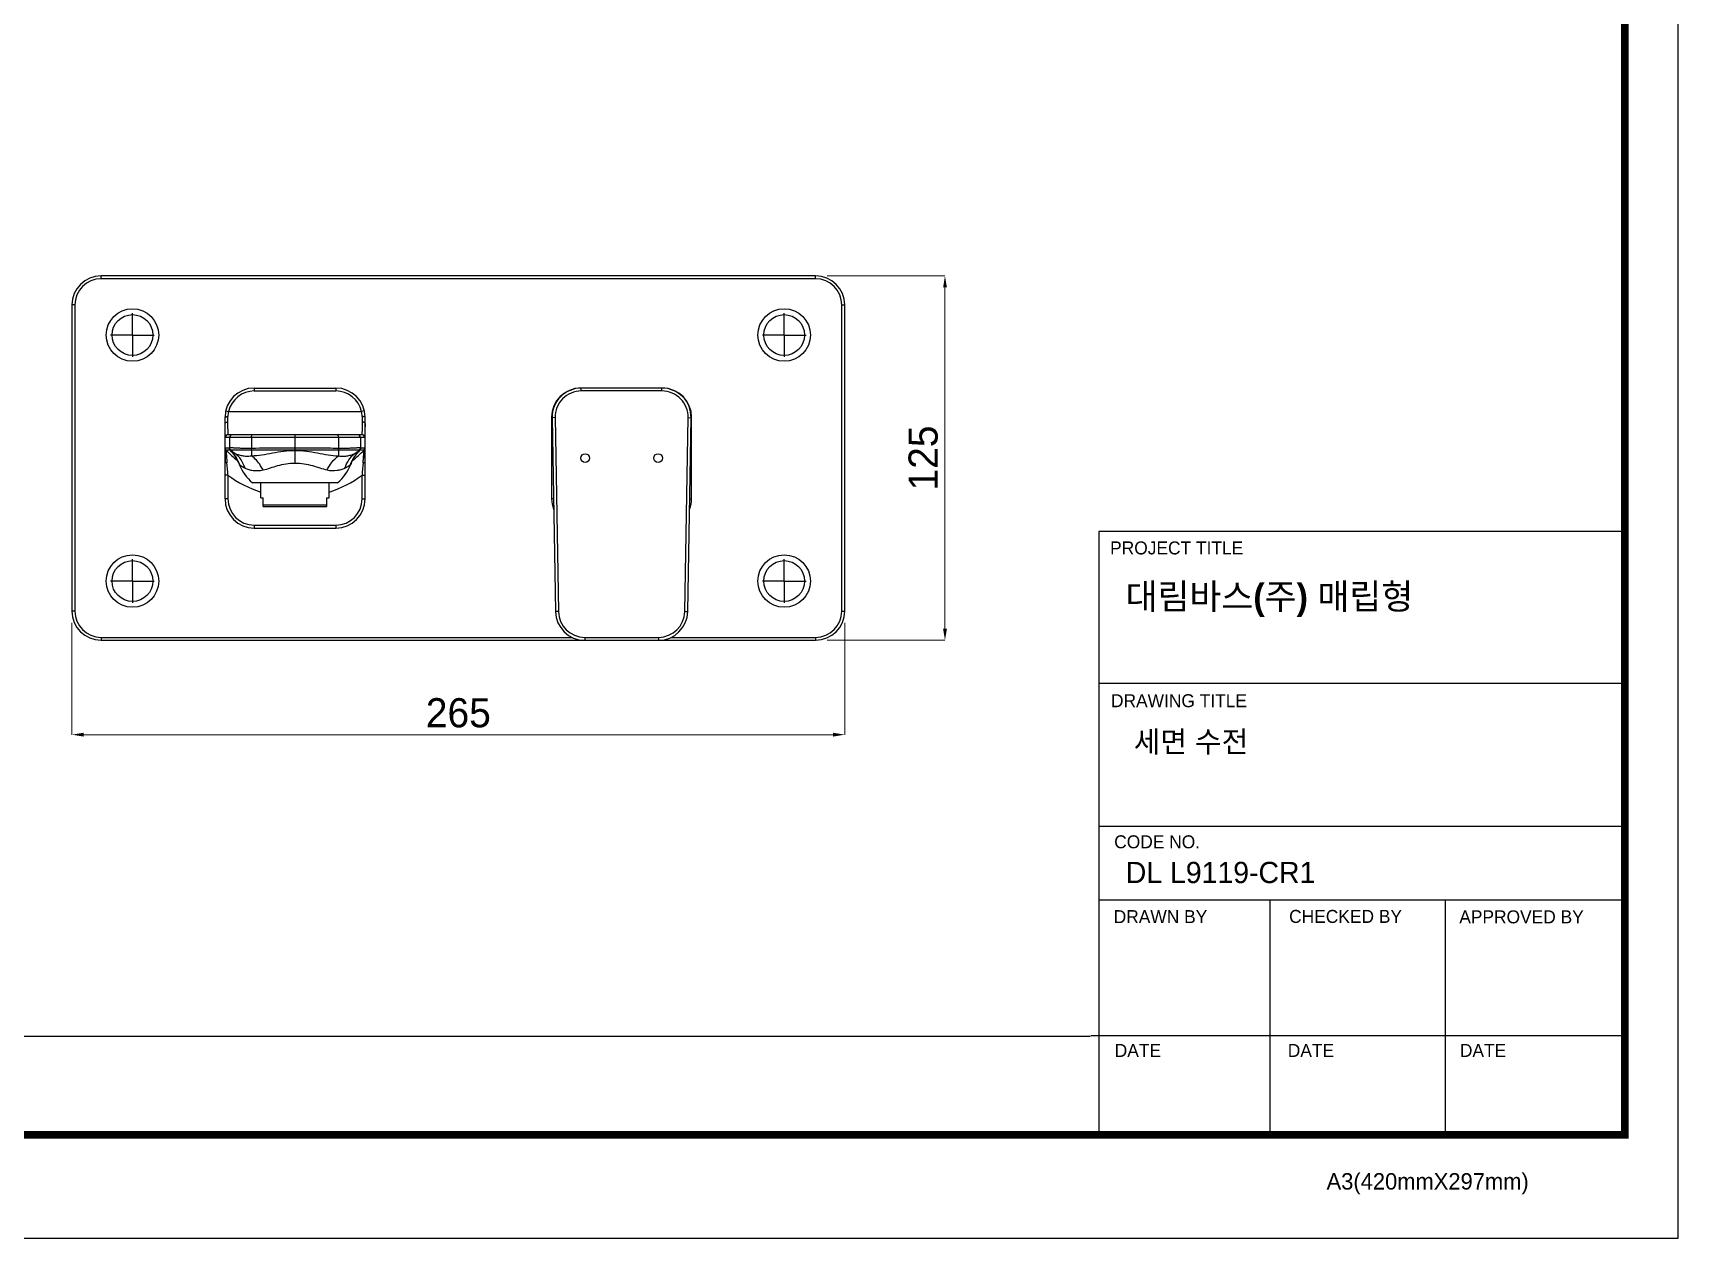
# Model space of a CAD drawing. Extents: x 0 to 1128, y 0 to 827.
# Drawn here: x 564 to 1128, y 0 to 413 of the extents above; entities that cross this region are included whole.
import ezdxf

# ---------------------------------------------------------------- set-up
doc = ezdxf.new("R2010")
doc.units = 0
doc.header["$LTSCALE"] = 10
doc.header["$MEASUREMENT"] = 0
doc.header["$PDMODE"] = 3
doc.header["$PDSIZE"] = -10
doc.linetypes.add('CENTER2', pattern=[28.575, 19.05, -3.175, 3.175, -3.175])
doc.layers.get('0').update_dxf_attribs({"linetype": 'CONTINUOUS'})
doc.layers.get('DEFPOINTS').update_dxf_attribs({"linetype": 'CONTINUOUS'})
doc.layers.add('DEF_LAYER_ASSEM_MEMBER', color=7, linetype='CONTINUOUS')
doc.layers.add('중심선', color=1, linetype='CENTER2')
doc.styles.add('Daelim Dimension', font='')
doc.styles.get('Daelim Dimension').set_extended_font_data('나눔고딕')
doc.dimstyles.new('DEFAULT', dxfattribs={"dimscale": 2, "dimtxt": 2, "dimasz": 2, "dimexe": 0, "dimexo": 2, "dimgap": 1, "dimtad": 1, "dimdec": 0, "dimzin": 9, "dimdsep": 46, "dimtxsty": 'Daelim Dimension', "dimcen": 0.5, "dimclrd": 5, "dimclre": 5, "dimclrt": 256, "dimadec": 1, "dimazin": 0, "dimtfac": 1, "dimtdec": 0, "dimtix": 1, "dimtmove": 0, "dimatfit": 3, "dimfxl": 1, "dimtolj": 1, "dimtzin": 1, "dimlwd": 9, "dimlwe": 9, "dimarcsym": 0})

# ---------------------------------------------------------------- blocks, each defined once
blk = doc.blocks.new('*D0')
at = {"color": 5, "lineweight": 9, "ltscale": 0.5, "transparency": 16777216}
for p, q in [((577.59, 211.07), (577.59, 172.68)), ((842.59, 211.07), (842.59, 172.68)), ((581.59, 172.68), (838.59, 172.68))]:
    blk.add_line(p, q, dxfattribs=at)
at = {"color": 5, "ltscale": 0.5, "transparency": 16777216}
for points in [[(581.59, 173.35), (581.59, 172.02), (577.59, 172.68)], [(838.59, 173.35), (838.59, 172.02), (842.59, 172.68)]]:
    blk.add_solid(points, dxfattribs=at)
at = {"layer": 'DEFPOINTS', "color": 0, "ltscale": 0.5, "transparency": 16777216}
for p in [(577.59, 215.07), (842.59, 215.07), (842.59, 172.68)]:
    blk.add_point(p, dxfattribs=at)
at = {"color": 7, "ltscale": 0.5, "transparency": 16777216, "insert": (710.09, 180.13), "char_height": 10, "attachment_point": 5, "style": 'Daelim Dimension'}
blk.add_mtext('\\A1;265', dxfattribs=at)
blk = doc.blocks.new('*D1')
at = {"color": 5, "lineweight": 9, "ltscale": 0.5, "transparency": 16777216}
for p, q in [((836.59, 330.07), (876.99, 330.07)), ((876.99, 209.07), (876.99, 326.07)), ((836.59, 205.07), (876.99, 205.07))]:
    blk.add_line(p, q, dxfattribs=at)
at = {"color": 5, "ltscale": 0.5, "transparency": 16777216}
for points in [[(876.33, 326.07), (877.66, 326.07), (876.99, 330.07)], [(876.33, 209.07), (877.66, 209.07), (876.99, 205.07)]]:
    blk.add_solid(points, dxfattribs=at)
at = {"layer": 'DEFPOINTS', "color": 0, "ltscale": 0.5, "transparency": 16777216}
for p in [(832.59, 330.07), (876.99, 330.07), (832.59, 205.07)]:
    blk.add_point(p, dxfattribs=at)
at = {"color": 7, "ltscale": 0.5, "transparency": 16777216, "insert": (869.55, 267.57), "char_height": 10, "attachment_point": 5, "rotation": 90, "style": 'Daelim Dimension'}
blk.add_mtext('\\A1;125', dxfattribs=at)

msp = doc.modelspace()

# ---------------------------------------------------------------- linework, layer by layer
at = {"color": 5, "ltscale": 40}
for p, q in [((1110.15, 242.36), (929.8, 242.36)), ((1110.15, 190.24), (929.8, 190.24)), ((1110.15, 190.24), (929.8, 190.24)), ((1110.15, 141.2), (929.8, 141.2)), ((1110.15, 141.2), (929.8, 141.2)), ((1110.15, 115.91), (929.8, 115.91)), ((1110.15, 115.91), (929.8, 115.91)), ((988.38, 115.91), (988.38, 35.4)), ((1048.5, 115.91), (1048.5, 35.4)), ((1110.15, 69.4), (926.95, 69.4)), ((1110.15, 69.4), (931.21, 69.4)), ((1110.15, 35.4), (955.59, 35.4))]:
    msp.add_line(p, q, dxfattribs=at)
at = {"color": 5, "ltscale": 0.5}
msp.add_line((929.8, 242.36), (929.8, 34.31), dxfattribs=at)
at = {"color": 5}
msp.add_line((18.14, 69.28), (926.74, 69.28), dxfattribs=at)
at = {"ltscale": 0.5}
msp.add_lwpolyline([(0, 0), (1128.4, 0), (1128.4, 826.8), (0, 826.8)], close=True, dxfattribs=at)
at = {"color": 5, "linetype": 'ByBlock', "lineweight": 200, "const_width": 2.6}
msp.add_lwpolyline([(18.14, 35.4), (1110.14, 35.4), (1110.14, 807.6), (18.14, 807.6)], close=True, dxfattribs=at)
at = {"layer": 'DEF_LAYER_ASSEM_MEMBER', "color": 9, "linetype": 'Continuous'}
for p, q in [((587.59, 329.07), (587.59, 330.07)), ((832.59, 329.07), (587.59, 329.07)), ((832.59, 329.07), (832.59, 330.07)), ((578.59, 320.07), (577.59, 320.07)), ((578.59, 320.07), (578.59, 215.07)), ((841.59, 320.07), (842.59, 320.07)), ((841.59, 215.07), (841.59, 320.07)), ((640.09, 291.57), (640.09, 290.57)), ((640.09, 290.57), (668.09, 290.57)), ((668.09, 291.57), (668.09, 290.57)), ((752.09, 291.56), (752.09, 291.57)), ((752.27, 290.57), (752.27, 291.57)), ((779.92, 290.57), (752.27, 290.57)), ((779.92, 290.57), (779.92, 291.57)), ((780.09, 291.56), (780.09, 291.57)), ((630.34, 283.8), (631.32, 283.57)), ((631.32, 283.57), (676.87, 283.57)), ((677.84, 283.8), (676.87, 283.57)), ((631.09, 279.92), (631.09, 281.8)), ((677.09, 281.8), (677.09, 279.92)), ((742.29, 281.57), (742.09, 281.57)), ((743.27, 281.42), (742.27, 281.4)), ((743.27, 281.42), (744.43, 214.92)), ((787.75, 214.92), (788.91, 281.42)), ((788.91, 281.42), (789.91, 281.4)), ((789.9, 281.57), (790.09, 281.57)), ((678.02, 274.57), (630.16, 274.57)), ((631.66, 274.57), (631.66, 271.06)), ((639.17, 270.87), (639.11, 270.87)), ((639.17, 274.57), (639.17, 270.87)), ((654.09, 265.82), (654.09, 275.57)), ((669.01, 274.57), (669.01, 270.87)), ((669.07, 270.87), (669.01, 270.87)), ((676.53, 274.57), (676.53, 271.06)), ((678.04, 270.97), (676.62, 270.97)), ((632.04, 270.27), (631.84, 270.28)), ((635.06, 265.29), (635.05, 265.3)), ((673.13, 265.3), (673.13, 265.3)), ((631.09, 261.68), (630.09, 261.68)), ((631.09, 261.68), (631.09, 253.57)), ((677.09, 253.57), (677.09, 261.68)), ((677.09, 261.68), (678.09, 261.68)), ((631.09, 253.57), (630.09, 253.57)), ((677.09, 253.57), (678.09, 253.57)), ((640.09, 244.57), (640.09, 243.57)), ((640.09, 244.57), (668.09, 244.57)), ((668.09, 244.57), (668.09, 243.57)), ((578.59, 215.07), (577.59, 215.07)), ((744.43, 214.92), (743.43, 214.9)), ((787.75, 214.92), (788.75, 214.9)), ((841.59, 215.07), (842.59, 215.07)), ((587.59, 206.07), (587.59, 205.07)), ((587.59, 206.07), (749.09, 206.07)), ((753.43, 206.07), (778.76, 206.07)), ((753.43, 206.07), (753.43, 205.07)), ((778.76, 206.07), (778.76, 205.07)), ((783.1, 206.07), (832.59, 206.07)), ((832.59, 206.07), (832.59, 205.07))]:
    msp.add_line(p, q, dxfattribs=at)
at = {"layer": 'DEF_LAYER_ASSEM_MEMBER', "color": 7, "linetype": 'Continuous'}
for p, q in [((832.59, 330.07), (587.59, 330.07)), ((577.59, 320.07), (577.59, 215.07)), ((842.59, 215.07), (842.59, 320.07)), ((640.09, 291.57), (668.09, 291.57)), ((780.09, 291.57), (752.09, 291.57)), ((630.09, 253.57), (630.09, 281.57)), ((678.09, 253.57), (678.09, 281.57)), ((742.09, 281.57), (742.09, 253.57)), ((742.27, 281.4), (743.43, 214.9)), ((788.75, 214.9), (789.91, 281.4)), ((790.09, 253.57), (790.09, 281.57)), ((677.02, 275.57), (631.16, 275.57)), ((675.53, 269.37), (675.55, 269.4)), ((675.55, 269.4), (675.58, 269.43)), ((675.56, 269.41), (675.58, 269.43)), ((675.58, 269.43), (675.6, 269.45)), ((668.69, 259.07), (639.49, 259.07)), ((642.34, 253.97), (642.34, 259.07)), ((642.34, 253.97), (643.14, 253.97)), ((643.14, 250.97), (643.14, 253.97)), ((665.04, 250.97), (665.04, 253.97)), ((665.04, 253.97), (665.84, 253.97)), ((665.84, 253.97), (665.84, 259.07)), ((643.14, 251.47), (665.04, 251.47)), ((643.14, 250.97), (665.04, 250.97)), ((742.76, 253.57), (742.09, 253.57)), ((789.43, 253.57), (790.09, 253.57)), ((640.09, 243.57), (668.09, 243.57)), ((587.59, 205.07), (832.59, 205.07))]:
    msp.add_line(p, q, dxfattribs=at)
for points in [[(632.62, 269.41), (632.6, 269.44), (632.61, 269.43), (632.69, 269.34), (632.86, 269.13)], [(632.86, 269.13), (633.14, 268.78), (633.48, 268.3), (633.85, 267.74), (634.22, 267.1), (634.57, 266.42), (634.9, 265.69), (635.06, 265.29)], [(673.13, 265.3), (673.28, 265.69), (673.44, 266.05), (673.6, 266.4), (673.77, 266.73), (673.94, 267.06), (674.12, 267.38), (674.3, 267.68), (674.49, 267.97), (674.67, 268.25), (674.84, 268.5), (675.01, 268.72)], [(675.01, 268.72), (675.15, 268.91), (675.26, 269.06), (675.37, 269.18), (675.47, 269.31), (675.56, 269.41)]]:
    msp.add_lwpolyline(points, dxfattribs=at)
for centre, radius in [((598.34, 309.77), 9), ((821.84, 309.77), 9), ((753.59, 267.57), 1.5), ((778.59, 267.57), 1.5), ((598.34, 225.37), 9), ((821.84, 225.37), 9)]:
    msp.add_circle(centre, radius, dxfattribs=at)
at = {"layer": 'DEF_LAYER_ASSEM_MEMBER', "color": 9, "linetype": 'Continuous'}
for centre in [(598.34, 309.77), (821.84, 309.77), (598.34, 225.37), (821.84, 225.37)]:
    msp.add_circle(centre, 7, dxfattribs=at)
at = {"layer": 'DEF_LAYER_ASSEM_MEMBER', "color": 7, "linetype": 'Continuous'}
for centre, radius, start, end in [((587.59, 320.07), 10, 90, 180), ((832.59, 320.07), 10, 0, 90), ((640.09, 281.57), 10, 90, 180), ((668.09, 281.57), 10, 0, 90), ((752.09, 281.57), 10, 90, 180), ((752.27, 281.57), 10, 90, 181), ((779.92, 281.57), 10, 359, 90), ((780.09, 281.57), 10, 0, 90), ((649.04, 270.57), 14.95, 200.6827, 230.2891), ((659.14, 270.57), 14.95, 309.7109, 339.3392), ((640.09, 253.57), 10, 180, 270), ((668.09, 253.57), 10, 270, 0), ((752.09, 253.57), 10, 180, 201.1166), ((780.09, 253.57), 10, 338.8834, 0), ((587.59, 215.07), 10, 180, 270), ((753.43, 215.07), 10, 181, 270), ((778.76, 215.07), 10, 270, 359), ((832.59, 215.07), 10, 270, 0)]:
    msp.add_arc(centre, radius, start, end, dxfattribs=at)
at = {"layer": 'DEF_LAYER_ASSEM_MEMBER', "color": 9, "linetype": 'Continuous'}
for centre, radius, start, end in [((587.59, 320.07), 9, 90, 180), ((832.59, 320.07), 9, 0, 90), ((640.09, 281.57), 9, 90, 167.1604), ((668.09, 281.57), 9, 12.8396, 90), ((752.27, 281.57), 9, 90, 181), ((779.92, 281.57), 9, 359, 90), ((638.24, 281.79), 7.15, 165.5858, 179.9857), ((669.92, 281.79), 7.17, 0.0348, 14.3938), ((631.16, 274.57), 1, 90.0012, 180.0047), ((632.66, 274.57), 1, 90.0011, 180.0011), ((632.66, 271.06), 1, 179.999, 231.9859), ((675.53, 274.57), 1, 359.9989, 89.9988), ((675.53, 271.06), 1, 308.017, 0.0017), ((677.02, 274.57), 1, 359.9989, 89.9989), ((653.88, 292.41), 32.25, 223.3232, 232.9379), ((162.11, 226.33), 470.32, 4.3111, 4.8279), ((653.85, 291), 30.22, 223.2644, 223.8458), ((654.01, 298.37), 35.67, 231.991, 234.879), ((621.93, 260.34), 14.02, 40.3134, 43.8436), ((621.92, 260.33), 14.04, 36.4399, 40.3147), ((636.17, 275.09), 6.47, 239.2531, 245.5215), ((621.95, 260.35), 14.01, 35.7721, 36.4386), ((621.93, 260.34), 14.03, 28.5478, 35.7688), ((621.95, 260.35), 14, 28.1314, 28.5439), ((621.92, 260.34), 14.04, 20.681, 28.1292), ((639.24, 265.12), 5.16, 90.1286, 90.7343), ((668.95, 265.11), 5.17, 89.2662, 89.8709), ((686.21, 260.37), 13.98, 151.7157, 159.3405), ((654.3, 292.41), 32.25, 307.0862, 316.6769), ((686.18, 260.38), 13.95, 151.5331, 151.7133), ((686.21, 260.37), 13.98, 144.0862, 151.5289), ((654.18, 298.37), 35.67, 304.9775, 308.0088), ((671.97, 275.01), 6.44, 294.3388, 301.3837), ((686.19, 260.38), 13.95, 143.6524, 144.0826), ((686.22, 260.36), 13.99, 139.5444, 143.6508), ((658.77, 285.17), 23.03, 316.3843, 316.5004), ((686.2, 260.37), 13.97, 136.1447, 139.5457), ((654.34, 291), 30.23, 316.1394, 316.7356), ((1140.22, 226.8), 464.44, 175.1688, 175.6922), ((653.98, 292.5), 38.39, 233.3985, 252.3436), ((654.2, 292.5), 38.39, 287.6524, 306.6015), ((640.09, 253.57), 9, 180, 270), ((668.09, 253.57), 9, 270, 0), ((587.59, 215.07), 9, 180, 270), ((753.43, 215.07), 9, 181, 270), ((778.76, 215.07), 9, 270, 359), ((832.59, 215.07), 9, 270, 0)]:
    msp.add_arc(centre, radius, start, end, dxfattribs=at)
for points, start_tangent, end_tangent in [([(630.09, 281.57), (630.17, 281.66), (630.39, 281.73), (630.71, 281.78), (631.09, 281.8)], (0, 1), (1, -0.000003)), ([(630.09, 279.46), (630.39, 279.78), (630.71, 279.88), (631.09, 279.92)], (0.005647, 0.999984), (1, 0.000671)), ([(630.16, 274.57), (630.16, 274.59), (630.15, 274.66), (630.15, 274.76), (630.14, 274.91), (630.14, 275.1), (630.13, 275.32), (630.12, 275.89), (630.11, 276.61), (630.1, 277.45), (630.1, 278.41), (630.09, 279.46)], (-0.99985, 0.017343), (-0.004479, 0.99999)), ([(631.16, 275.57), (631.16, 275.59), (631.15, 275.65), (631.15, 275.74), (631.14, 275.87), (631.14, 276.04), (631.13, 276.24), (631.12, 276.74), (631.11, 277.38), (631.1, 278.13), (631.1, 278.98), (631.09, 279.92)], (-0.99997, 0.007783), (-0.005047, 0.999987)), ([(677.09, 279.92), (677.09, 278.98), (677.08, 278.13), (677.07, 277.38), (677.06, 276.74), (677.05, 276.24), (677.05, 276.04), (677.04, 275.87), (677.04, 275.74), (677.03, 275.65), (677.03, 275.59), (677.02, 275.57)], (-0.005047, -0.999987), (-0.999969, -0.007862)), ([(678.09, 281.57), (678.02, 281.66), (677.8, 281.73), (677.48, 281.78), (677.09, 281.8)], (0, 1), (-1, 0)), ([(678.09, 279.46), (677.8, 279.78), (677.47, 279.88), (677.09, 279.92)], (-0.005725, 0.999984), (-0.999995, 0.003239)), ([(678.09, 279.46), (678.09, 278.41), (678.08, 277.45), (678.07, 276.61), (678.06, 275.89), (678.05, 275.32), (678.05, 275.1), (678.04, 274.91), (678.04, 274.76), (678.03, 274.66), (678.03, 274.59), (678.02, 274.57)], (-0.004481, -0.99999), (-0.999847, -0.017519)), ([(630.14, 270.97), (630.14, 270.96), (630.14, 270.94), (630.14, 270.91), (630.14, 270.86), (630.13, 270.74), (630.13, 270.57), (630.12, 270.35), (630.12, 270.1), (630.12, 269.82), (630.11, 269.51), (630.11, 268.81), (630.1, 268.03), (630.1, 267.19), (630.09, 266.3)], (-0.999651, -0.026408), (-0.003961, -0.999992)), ([(631.57, 270.97), (630.86, 270.97), (630.14, 270.97)], (-0.983592, -0.180406), (-0.999668, 0.025763)), ([(630.42, 270.28), (630.14, 270.97)], (-0.68558, 0.727997), (0.000331, 1)), ([(631.66, 271.06), (631.64, 271.02), (631.57, 270.97)], (-0.462532, -0.886603), (-0.983562, -0.180569)), ([(631.84, 270.28), (631.57, 270.97)], (-0.685339, 0.728224), (-0.000014, 1)), ([(639.11, 270.87), (637.58, 270.86), (636.15, 270.88), (634.87, 270.92), (633.77, 270.97), (633.29, 271), (632.88, 271.02), (632.52, 271.04), (632.22, 271.05), (631.98, 271.06), (631.81, 271.07), (631.7, 271.07), (631.67, 271.06), (631.66, 271.06)], (-0.999787, -0.020623), (-0.48821, -0.872726)), ([(639.17, 270.28), (639.15, 270.42), (639.11, 270.87)], (-0.201538, 0.979481), (-0.021645, 0.999766)), ([(639.17, 274.57), (639.24, 275.28), (639.33, 275.5), (639.42, 275.57)], (0, 1), (1, 0.000008)), ([(654.09, 270.96), (650.33, 270.96), (639.17, 270.87)], (-1, 0.000004), (-0.999885, -0.015168)), ([(639.23, 270.28), (639.21, 270.42), (639.17, 270.87)], (-0.190761, 0.981637), (-0.014471, 0.999895)), ([(669.01, 270.87), (665.33, 270.91), (654.09, 270.96)], (-0.999885, 0.015168), (-1, -0.000004)), ([(669.01, 274.57), (668.94, 275.28), (668.86, 275.5), (668.76, 275.57)], (0, 1), (-1, 0.000004)), ([(668.96, 270.28), (668.98, 270.42), (669.01, 270.87)], (0.190761, 0.981637), (0.014471, 0.999895)), ([(669.01, 270.28), (669.04, 270.42), (669.07, 270.87)], (0.201673, 0.979453), (0.021792, 0.999763)), ([(676.53, 271.06), (676.51, 271.06), (676.48, 271.07), (676.38, 271.07), (676.2, 271.06), (675.97, 271.05), (675.67, 271.04), (675.31, 271.02), (674.89, 271), (674.42, 270.97), (673.32, 270.92), (672.03, 270.88), (670.61, 270.86), (669.07, 270.87)], (-0.488201, 0.872731), (-0.999787, 0.020623)), ([(676.35, 270.28), (676.62, 270.97)], (0.685339, 0.728225), (0.000014, 1)), ([(676.62, 270.97), (676.6, 270.97), (676.53, 271.06)], (-0.983564, 0.18056), (-0.46253, 0.886604)), ([(677.77, 270.28), (678.04, 270.97)], (0.685697, 0.727887), (-0.000003, 1)), ([(678.09, 266.3), (678.09, 267.19), (678.08, 268.03), (678.08, 268.81), (678.07, 269.51), (678.07, 269.82), (678.07, 270.1), (678.06, 270.35), (678.06, 270.57), (678.05, 270.74), (678.05, 270.86), (678.05, 270.91), (678.04, 270.94), (678.04, 270.96), (678.04, 270.97)], (-0.003963, 0.999992), (-0.999716, 0.023831)), ([(630.75, 265.91), (630.49, 265.97), (630.28, 266.06), (630.09, 266.3)], (-0.989132, 0.147033), (-0.00654, 0.999979)), ([(630.42, 270.28), (630.42, 270.27), (630.41, 270.25), (630.42, 270.22), (630.42, 270.18), (630.43, 270.05), (630.44, 269.88), (630.45, 269.67), (630.47, 269.42), (630.52, 268.85), (630.57, 268.2), (630.63, 267.48), (630.69, 266.72), (630.75, 265.91)], (-0.995831, 0.091216), (0.080117, -0.996785)), ([(631.84, 270.28), (631.13, 270.28), (630.42, 270.28)], (-0.99942, 0.034043), (-0.999983, -0.005818)), ([(639.17, 270.28), (636.3, 270.27), (634.04, 270.25), (632.6, 270.26), (632.04, 270.27)], (-0.999996, 0.002807), (-0.999784, -0.020801)), ([(632.05, 270.06), (632.05, 270.07), (632.06, 270.06), (632.08, 270.05), (632.14, 270.02), (632.22, 269.96), (632.33, 269.87), (632.47, 269.77), (632.86, 269.53)], (-0.391675, 0.920103), (0.859436, -0.511243)), ([(632.7, 269.32), (632.43, 269.61), (632.23, 269.84), (632.1, 269.99), (632.05, 270.06)], (-0.688135, 0.725583), (-0.38843, 0.921478)), ([(633.49, 269.2), (634.6, 268.73), (635.92, 268.4), (637.47, 268.22), (639.13, 268.36)], (0.876535, -0.481338), (0.970784, 0.239956)), ([(636.95, 264.1), (635.57, 266.97), (633.49, 269.2)], (-0.302918, 0.953017), (-0.791419, 0.611275)), ([(635.05, 265.3), (635.09, 265.28), (635.18, 265.21), (635.34, 265.09), (635.56, 264.93), (635.84, 264.74), (636.16, 264.53), (636.95, 264.1)], (-0.200943, 0.979603), (0.898225, -0.439536)), ([(639.17, 270.28), (639.17, 269.75), (639.13, 268.36)], (-0.000284, -1), (-0.033514, -0.999438)), ([(639.13, 268.36), (642.73, 268.69), (646.39, 269.33), (650.18, 269.94), (654.09, 270.2)], (0.999786, 0.020666), (1, -0.000294)), ([(643.16, 263.47), (642.3, 264.94), (639.13, 268.36)], (-0.46444, 0.885605), (-0.807683, 0.589617)), ([(654.09, 270.28), (646.61, 270.28), (639.23, 270.28)], (-1, -0.000005), (-0.999997, -0.002491)), ([(643.16, 263.47), (648.13, 264.97), (651.01, 265.6), (654.09, 265.82)], (0.97508, 0.221852), (1, 0.000267)), ([(668.96, 270.28), (661.58, 270.28), (654.09, 270.28)], (-0.999997, 0.002491), (-1, 0.000005)), ([(654.09, 270.2), (658.01, 269.94), (661.8, 269.32), (669.05, 268.33)], (1, -0.000096), (0.999724, -0.02348)), ([(654.09, 265.82), (657.19, 265.6), (660.09, 264.98), (665.08, 263.49)], (1, 0.000283), (0.97666, -0.21479)), ([(665.08, 263.49), (665.93, 264.95), (669.05, 268.33)], (0.459089, 0.88839), (0.809328, 0.587357)), ([(676.14, 270.27), (675.59, 270.26), (674.14, 270.25), (671.88, 270.27), (669.01, 270.28)], (-0.999784, 0.020796), (-0.999996, -0.002809)), ([(669.01, 270.28), (669.02, 269.74), (669.05, 268.33)], (0.000284, -1), (0.033407, -0.999442)), ([(669.05, 268.33), (670.69, 268.19), (672.22, 268.37), (673.53, 268.69), (674.62, 269.14)], (0.97071, -0.240255), (0.879693, 0.475542)), ([(671.22, 264.12), (672.58, 266.96), (674.62, 269.15)], (0.301293, 0.953532), (0.792031, 0.610481)), ([(671.22, 264.12), (671.64, 264.34), (672.01, 264.55), (672.34, 264.75), (672.62, 264.94), (672.84, 265.09), (673, 265.21), (673.06, 265.25), (673.1, 265.28), (673.12, 265.3), (673.13, 265.3)], (0.900945, 0.433933), (-0.070917, -0.997482)), ([(675.32, 269.52), (675.71, 269.77), (675.97, 269.96), (676.13, 270.05)], (0.853955, 0.520347), (-0.47297, -0.881079)), ([(676.13, 270.05), (676.08, 269.98), (675.95, 269.83), (675.75, 269.61), (675.48, 269.31)], (-0.337476, -0.941334), (-0.688347, -0.725381)), ([(676.35, 270.28), (676.31, 270.28), (676.14, 270.27)], (-0.999432, -0.0337), (-0.999998, -0.001847)), ([(677.77, 270.28), (677.05, 270.28), (676.35, 270.28)], (-0.999983, 0.005818), (-0.999421, -0.034039)), ([(677.43, 265.91), (677.5, 266.72), (677.56, 267.48), (677.62, 268.2), (677.67, 268.85), (677.71, 269.42), (677.73, 269.67), (677.75, 269.88), (677.76, 270.05), (677.77, 270.18), (677.77, 270.22), (677.77, 270.25), (677.77, 270.27), (677.77, 270.28)], (0.080119, 0.996785), (-0.995674, -0.092918)), ([(677.43, 265.91), (677.7, 265.97), (677.91, 266.06), (678.09, 266.3)], (0.988846, 0.148939), (0.013001, 0.999915)), ([(636.95, 264.1), (638.22, 263.63), (639.71, 263.33), (643.16, 263.47)], (0.897942, -0.440113), (0.975083, 0.221841)), ([(665.08, 263.49), (668.49, 263.37), (669.96, 263.66), (671.22, 264.12)], (0.976664, -0.214774), (0.900669, 0.434505))]:
    msp.add_spline(points, degree=3, dxfattribs=dict(at, start_tangent=start_tangent, end_tangent=end_tangent))
at = {"layer": '중심선'}
for p, q in [((598.34, 309.77), (598.34, 317.26)), ((821.84, 309.77), (821.84, 317.26)), ((598.34, 309.77), (590.85, 309.77)), ((598.34, 309.77), (605.83, 309.77)), ((598.34, 309.77), (598.34, 302.28)), ((821.84, 309.77), (814.35, 309.77)), ((821.84, 309.77), (829.33, 309.77)), ((821.84, 309.77), (821.84, 302.28)), ((598.34, 225.37), (598.34, 232.86)), ((821.84, 225.37), (821.84, 232.86)), ((598.34, 225.37), (590.85, 225.37)), ((598.34, 225.37), (605.83, 225.37)), ((598.34, 225.37), (598.34, 217.88)), ((821.84, 225.37), (814.35, 225.37)), ((821.84, 225.37), (829.33, 225.37)), ((821.84, 225.37), (821.84, 217.88))]:
    msp.add_line(p, q, dxfattribs=at)

# ---------------------------------------------------------------- texts
at = {"color": 5, "ltscale": 40, "style": 'Daelim Dimension'}
for s, height, p in [('PROJECT TITLE', 4.453, (933.62, 234.51)), ('DRAWING TITLE', 4.453, (933.91, 182.11)), ('CODE NO.', 4.453, (935.02, 133.71)), ('DRAWN BY', 4.453, (934.85, 108.04)), ('CHECKED BY', 4.453, (995.01, 108.12)), ('APPROVED BY', 4.453, (1053.36, 107.97)), ('DATE', 4.453, (935.2, 62.14)), ('DATE', 4.453, (994.54, 62.14)), ('DATE', 4.453, (1053.57, 62.14)), ('A3(420mmX297mm)', 5.6201, (1007.85, 16.66))]:
    msp.add_text(s, height=height, dxfattribs=at).set_placement(p)
at = {"attachment_point": 1, "style": 'Daelim Dimension'}
for s, insert, char_height, width in [('{\\fPretendard Variable SemiBold|b0|i0|c129|p2;\\C7;대림바스(주)} 매립형', (938.92, 224.46), 8.7291, 140.2959), (' 세면 수전 ', (939, 173.94), 7.287, 122.6352), ('DL L9119-CR1', (939, 129.06), 7.2871, 122.6352)]:
    msp.add_mtext(s, dxfattribs=dict(at, insert=insert, char_height=char_height, width=width))

# ---------------------------------------------------------------- dimensions: what is measured, and where the dimension line sits
at = {"color": 5, "ltscale": 0.5}
dim = msp.add_linear_dim(base=(876.99, 330.07), p1=(832.59, 205.07), p2=(832.59, 330.07), angle=90, dimstyle='DEFAULT', override={"dimtxt": 5, "dimdec": 0, "dimclrd": 5, "dimclre": 5, "dimclrt": 7}, dxfattribs=at)
dim.commit()
dim.dimension.update_dxf_attribs({"geometry": '*D1', "text_midpoint": (876.99, 267.57), "dimtype": 128})
dim = msp.add_linear_dim(base=(842.59, 172.68), p1=(577.59, 215.07), p2=(842.59, 215.07), dimstyle='DEFAULT', override={"dimtxt": 5, "dimdec": 0, "dimclrd": 5, "dimclre": 5, "dimclrt": 7}, dxfattribs=at)
dim.commit()
dim.dimension.update_dxf_attribs({"geometry": '*D0', "text_midpoint": (710.09, 172.68), "dimtype": 128})

doc.saveas('drawing.dxf')
